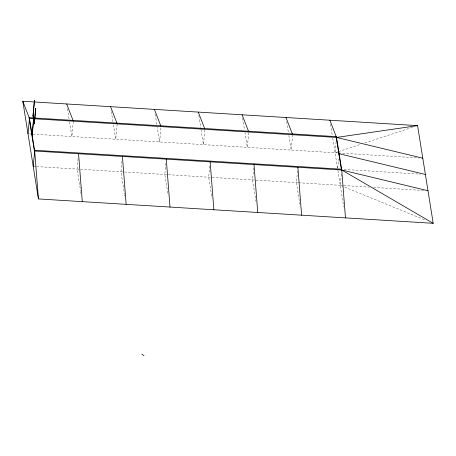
<?xml version="1.0" encoding="UTF-8"?>
<svg xmlns="http://www.w3.org/2000/svg" width="456" height="456" viewBox="0 0 456 456"><rect width="100%" height="100%" fill="white"/><g stroke="black" fill="none" stroke-linecap="round" stroke-linejoin="round"><path stroke-width="0.34" stroke-dasharray="2.28 1.71" d="M73.348 121.182L71.871 136.521L69.546 121.974M78.084 158.62L77.081 169.079L80.626 191.246M117.215 123.889L115.739 139.234L113.299 123.992M121.951 161.327L120.943 171.792L124.488 193.96M160.945 127.993L159.6 141.941L157.274 127.395M165.881 163.339L164.81 174.5L168.133 195.282M204.875 130L203.461 144.649L201.136 130.102M209.749 166.047L208.671 177.207L211.994 197.989M248.737 132.713L247.329 147.356L245.003 132.81M253.678 168.059L252.538 179.915L255.97 201.392M292.672 134.719L291.19 150.064L288.865 135.517M297.54 170.766L296.4 182.622L299.837 204.1M336.129 141.616L335.057 152.771L337.765 151.882M337.731 168.355L338.603 159.286M341.339 174.175L340.262 185.33L425.95 220.345M338.437 151.66L360.759 144.318M364.817 142.984L412.845 127.19M29.423 133.904L32.251 134.075M32.957 134.121L337.885 152.948M338.597 152.994L419.246 157.97M344.029 169.444L420.438 174.163M33.921 166.417L36.047 166.548M36.754 166.594L79.908 169.256M80.615 169.301L123.775 171.963M124.482 172.009L167.637 174.671M168.344 174.716L211.498 177.384M212.211 177.424L255.366 180.091M256.072 180.131L297.814 182.713M298.52 182.753L343.094 185.506M343.801 185.552L369.269 187.125M373.515 187.387L423.749 190.488M330.514 124.374L332.287 135.455M332.732 138.225L337.662 169.051M337.879 170.407L343.699 206.807M286.653 121.661L288.426 132.747M242.677 118.264L244.558 130.04M198.81 115.556L201.028 129.407M155.171 114.228L156.83 124.619M111.304 111.52L113.185 123.297M124.596 194.649L124.819 196.034M67.442 108.813L69.101 119.204M80.735 191.942L80.957 193.327"/><path stroke-width="0.68" d="M28.01 133.813L29.418 119.17M33.066 116.274L34.456 100.405L32.98 115.75L34.308 124.055L35.785 108.716L35.705 108.203L34.228 123.547M32.074 134.651L33.55 119.312M32.182 135.329L33.658 119.985M33.214 166.372L34.69 151.027L29.486 118.469L22.8 101.255L417.576 125.634L433.2 223.309L38.424 198.93L22.8 101.255M336.334 139.525L336.534 137.433L329.848 120.213M339.002 155.103L339.139 153.712L425.391 174.471M417.576 125.634L336.534 137.433L29.486 118.469M427.99 190.75L341.743 169.991L34.69 151.027L38.424 198.93M422.786 158.192L336.534 137.433L341.743 169.991L345.471 217.888M341.743 169.991L433.2 223.309M141.867 354.175L143.988 355.594M285.986 117.505L292.416 134.058M242.119 114.798L248.548 131.351M198.257 112.09L204.687 128.643M154.39 109.383L160.82 125.936M110.529 106.675L116.958 123.228M66.661 103.962L73.091 120.515M33.134 115.579L34.297 122.852M297.876 167.278L301.61 215.181M254.015 164.57L257.743 212.473M210.148 161.863L213.881 209.766M166.286 159.155L170.014 207.058M122.419 156.448L126.152 204.351M78.557 153.74L82.285 201.637M336.118 136.635L29.064 117.676L34.274 150.235L341.322 169.193L336.118 136.635"/></g></svg>
